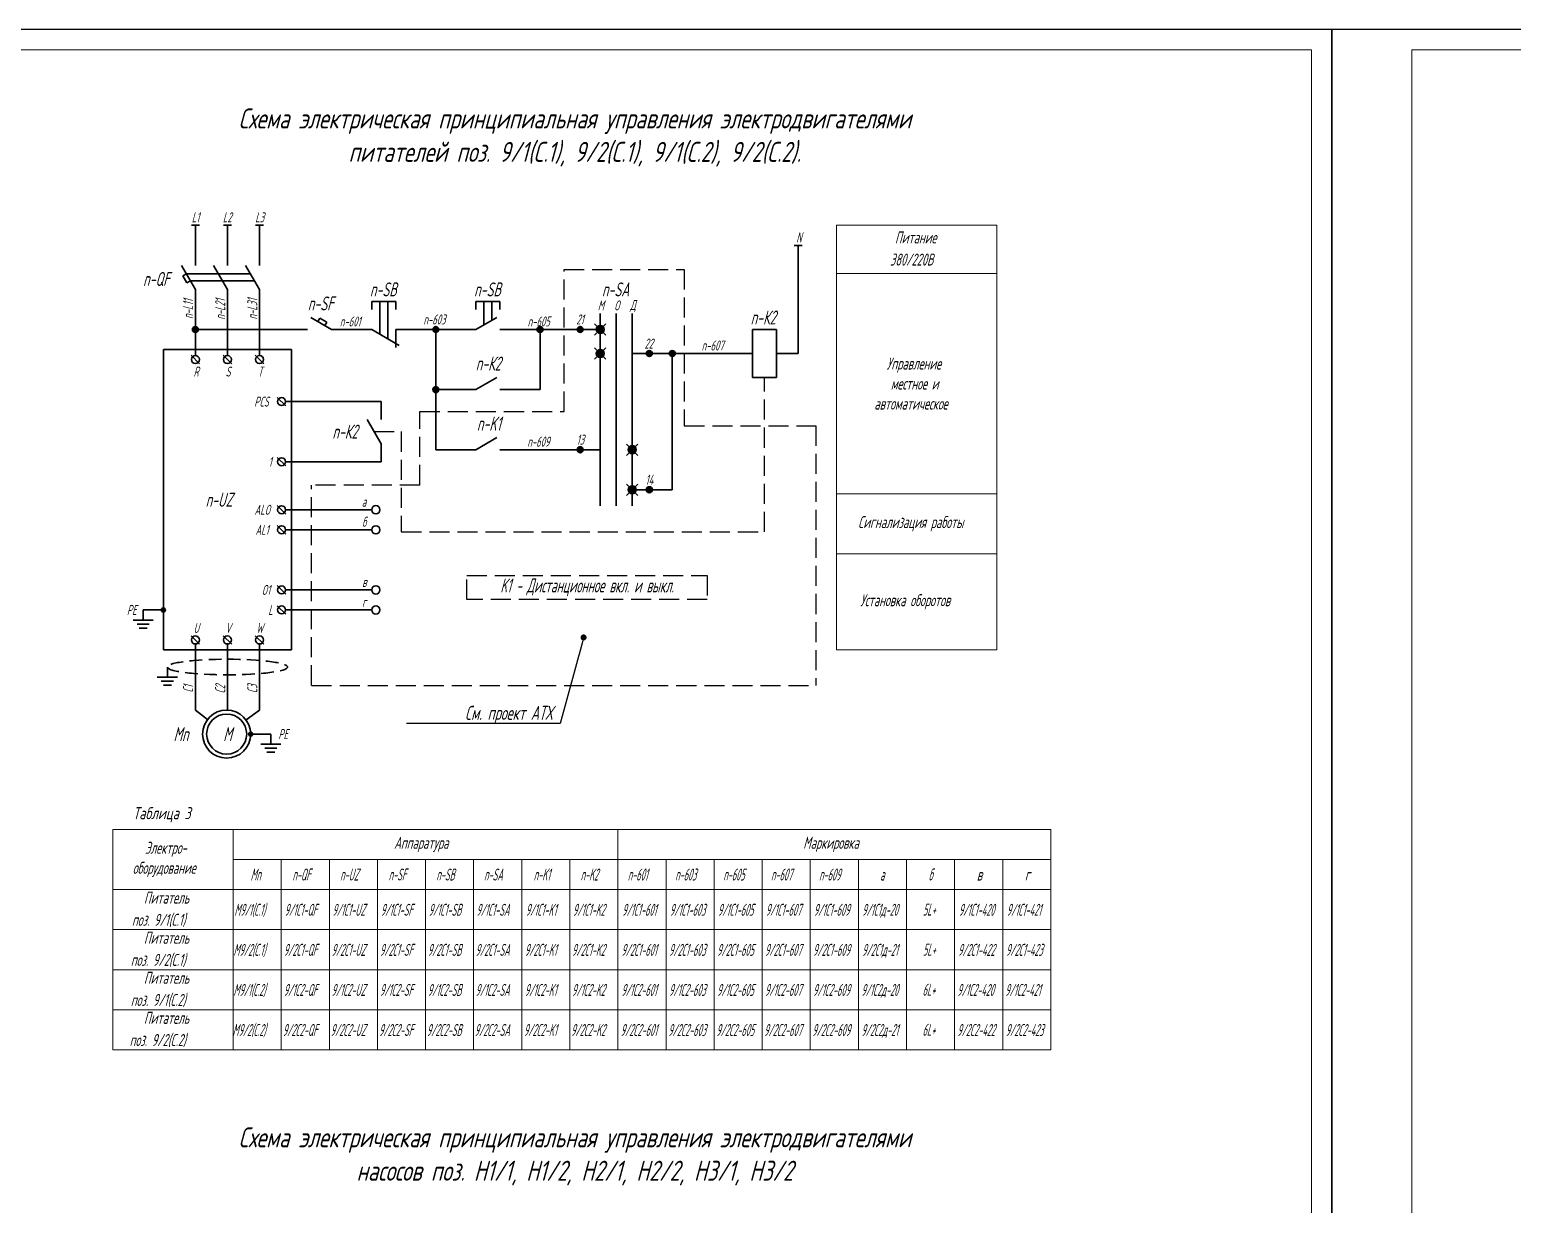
# Model space of a CAD drawing. Header units: millimetres. Extents: x -14296 to 10264, y -13087 to -5602.
# Drawn here: x -4728.6 to -4358.6, y -12786 to -12492.7 of the extents above; entities that cross this region are included whole.
import ezdxf
from ezdxf import colors
from ezdxf.entities.mleader import LeaderData, LeaderLine
from ezdxf.math import Vec2, Vec3

# ---------------------------------------------------------------- set-up
doc = ezdxf.new("R2010")
doc.units = ezdxf.units.MM
doc.linetypes.add('gost5', pattern=[7, 5, -2, 0])
doc.linetypes.add('HIDDEN2', pattern=[4.7625, 3.175, -1.5875])
for name, color, linetype, lineweight in [('Линия выноска', 137, 'Continuous', 25), ('Рамка толстая', 7, 'Continuous', 15), ('Рамка тонкая', 5, 'Continuous', 25), ('ТаБлица', 253, 'Continuous', 15), ('Текст', 7, 'Continuous', 20), ('Текст_КИП', 7, 'Continuous', 25), ('Элемент эл. схем', 7, 'Continuous', 35)]:
    doc.layers.add(name, color=color, linetype=linetype, lineweight=lineweight)
doc.styles.add('eskd.shx', font='eskd.shx', dxfattribs={"width": 0.8})
doc.styles.add('gost shx', font='gost.shx', dxfattribs={"oblique": 15})
doc.styles.add('Simplex', font='simplex.shx', dxfattribs={"width": 0.7, "oblique": 15})

# ---------------------------------------------------------------- blocks, each defined once
blk = doc.blocks.new('A$C551E481E')
at = {"layer": 'Рамка толстая'}
for p, q in [((836, 589), (20, 589)), ((836, 5), (836, 589))]:
    blk.add_line(p, q, dxfattribs=at)
at = {"layer": 'Рамка тонкая'}
for p, q in [((841, 594), (0, 594)), ((841, 0), (841, 594))]:
    blk.add_line(p, q, dxfattribs=at)
blk = doc.blocks.new('_Dot')
at = {"color": 0, "linetype": 'ByBlock', "lineweight": -2}
blk.add_line((-0.5, 0), (-1, 0), dxfattribs=at)
at = {"color": 0, "linetype": 'ByBlock', "const_width": 0.5}
blk.add_lwpolyline([(-0.25, 0, 1), (0.25, 0, 1)], format="xyb", close=True, dxfattribs=at)
blk = doc.blocks.new('A$C54FF5821')
at = {"layer": 'Рамка толстая'}
for p, q in [((20, 589), (20, 5)), ((415, 589), (20, 589))]:
    blk.add_line(p, q, dxfattribs=at)
at = {"layer": 'Рамка тонкая'}
for p, q in [((420, 594), (0, 594)), ((0, 594), (0, 0))]:
    blk.add_line(p, q, dxfattribs=at)

msp = doc.modelspace()

# ---------------------------------------------------------------- hatches: boundary and pattern name
at = {"layer": 'Элемент эл. схем'}
for points in [[(-4686.49917, -12567.5839, 1), (-4687.99917, -12567.5839, 1)], [(-4626.49917, -12567.5839, 1), (-4627.99917, -12567.5839, 1)], [(-4600.49917, -12567.5839, 1), (-4601.99917, -12567.5839, 1)], [(-4590.49917, -12567.5839, 1), (-4591.99917, -12567.5839, 1)], [(-4585.24917, -12567.5839, 1), (-4587.24917, -12567.5839, 1)], [(-4585.24917, -12573.5839, 1), (-4587.24917, -12573.5839, 1)], [(-4573.24917, -12573.5839, 1), (-4574.74917, -12573.5839, 1)], [(-4567.49917, -12573.5839, 1), (-4568.99917, -12573.5839, 1)], [(-4626.49917, -12582.5839, 1), (-4627.99917, -12582.5839, 1)], [(-4590.49917, -12597.5839, 1), (-4591.99917, -12597.5839, 1)], [(-4577.24917, -12597.5839, 1), (-4579.24917, -12597.5839, 1)], [(-4577.24917, -12607.5839, 1), (-4579.24917, -12607.5839, 1)], [(-4573.24917, -12607.5839, 1), (-4574.74917, -12607.5839, 1)], [(-4694.74917, -12637.5839, 1), (-4695.74917, -12637.5839, 1)], [(-4672.95541, -12668.58035, 1), (-4673.95541, -12668.58035, 1)]]:
    msp.add_hatch(color=256, dxfattribs=at).paths.add_polyline_path(points)

# ---------------------------------------------------------------- linework, layer by layer
at = {"layer": 'Рамка тонкая', "linetype": 'gost5'}
for p, q in [((-4595.24917, -12588.0839), (-4595.24917, -12552.5839)), ((-4595.24917, -12552.5839), (-4565.24917, -12552.5839)), ((-4565.24917, -12552.5839), (-4565.24917, -12591.60089)), ((-4631.24917, -12588.0839), (-4595.24917, -12588.0839)), ((-4631.24917, -12606.40746), (-4631.24917, -12588.0839)), ((-4565.24917, -12591.60089), (-4532.46395, -12591.60089)), ((-4532.46395, -12591.60089), (-4532.46395, -12656.40746)), ((-4631.24917, -12606.40746), (-4658.24917, -12606.40746)), ((-4658.24917, -12656.40746), (-4658.24917, -12606.40746)), ((-4658.24917, -12656.40746), (-4532.46395, -12656.40746))]:
    msp.add_line(p, q, dxfattribs=at)
at = {"layer": 'Рамка тонкая', "color": 4, "linetype": 'gost5'}
for p, q in [((-4545.24917, -12618.0839), (-4545.24917, -12579.5839)), ((-4642.61351, -12593.0839), (-4635.86351, -12593.0839)), ((-4635.86351, -12593.0839), (-4635.86351, -12618.0839)), ((-4635.86351, -12618.0839), (-4545.24917, -12618.0839))]:
    msp.add_line(p, q, dxfattribs=at)
at = {"layer": 'Рамка тонкая', "linetype": 'gost5'}
msp.add_lwpolyline([(-4619.52861, -12628.95069), (-4559.52861, -12628.95069), (-4559.52861, -12634.95069), (-4619.52861, -12634.95069)], close=True, dxfattribs=at)
at = {"layer": 'ТаБлица'}
for p, q in [((-4527.24917, -12541.5839), (-4527.24917, -12647.5839)), ((-4487.24917, -12541.5839), (-4527.24917, -12541.5839)), ((-4487.24917, -12541.5839), (-4487.24917, -12647.5839)), ((-4487.24917, -12553.5839), (-4527.24917, -12553.5839)), ((-4487.24917, -12608.5839), (-4527.24917, -12608.5839)), ((-4487.24917, -12623.5839), (-4527.24917, -12623.5839)), ((-4487.24917, -12647.5839), (-4527.24917, -12647.5839)), ((-4707.8159, -12692.38003), (-4473.8159, -12692.38003)), ((-4707.8159, -12692.38003), (-4707.8159, -12747.38003)), ((-4677.8159, -12692.38003), (-4677.8159, -12747.38003)), ((-4581.8159, -12692.38003), (-4581.8159, -12747.38003)), ((-4473.8159, -12692.38003), (-4473.8159, -12747.38003)), ((-4677.8159, -12699.88003), (-4473.8159, -12699.88003)), ((-4665.8159, -12699.88003), (-4665.8159, -12747.38003)), ((-4653.8159, -12699.88003), (-4653.8159, -12747.38003)), ((-4641.8159, -12699.88003), (-4641.8159, -12747.38003)), ((-4629.8159, -12699.88003), (-4629.8159, -12747.38003)), ((-4617.8159, -12699.88003), (-4617.8159, -12747.38003)), ((-4605.8159, -12699.88003), (-4605.8159, -12747.38003)), ((-4593.8159, -12699.88003), (-4593.8159, -12747.38003)), ((-4569.8159, -12699.88003), (-4569.8159, -12747.38003)), ((-4557.8159, -12699.88003), (-4557.8159, -12747.38003)), ((-4545.8159, -12699.88003), (-4545.8159, -12747.38003)), ((-4533.8159, -12699.88003), (-4533.8159, -12747.38003)), ((-4521.8159, -12699.88003), (-4521.8159, -12747.38003)), ((-4509.8159, -12699.88003), (-4509.8159, -12747.38003)), ((-4497.8159, -12699.88003), (-4497.8159, -12747.38003)), ((-4485.8159, -12699.88003), (-4485.8159, -12747.38003)), ((-4707.8159, -12707.38003), (-4473.8159, -12707.38003)), ((-4707.8159, -12717.38003), (-4473.8159, -12717.38003)), ((-4707.8159, -12727.38003), (-4473.8159, -12727.38003)), ((-4707.8159, -12737.38003), (-4473.8159, -12737.38003)), ((-4707.8159, -12747.38003), (-4473.8159, -12747.38003))]:
    msp.add_line(p, q, dxfattribs=at)
at = {"layer": 'Элемент эл. схем'}
for p, q in [((-4688.24917, -12541.5839), (-4686.24917, -12541.5839)), ((-4687.24917, -12551.5839), (-4687.24917, -12541.5839)), ((-4680.24917, -12541.5839), (-4678.24917, -12541.5839)), ((-4679.24917, -12551.5839), (-4679.24917, -12541.5839)), ((-4672.24917, -12541.5839), (-4670.24917, -12541.5839)), ((-4671.24917, -12551.5839), (-4671.24917, -12541.5839)), ((-4537.86144, -12546.5839), (-4535.86144, -12546.5839)), ((-4536.86144, -12573.5839), (-4536.86144, -12546.5839)), ((-4687.24917, -12557.5839), (-4690.71327, -12551.5839)), ((-4679.24917, -12557.5839), (-4682.71327, -12551.5839)), ((-4671.24917, -12557.5839), (-4674.71327, -12551.5839)), ((-4690.34725, -12554.21787), (-4689.48122, -12553.71787)), ((-4689.34725, -12555.94992), (-4690.34725, -12554.21787)), ((-4689.48122, -12553.71787), (-4673.48122, -12553.71787)), ((-4688.48122, -12555.44992), (-4689.34725, -12555.94992)), ((-4688.48122, -12555.44992), (-4672.48122, -12555.44992)), ((-4687.24917, -12557.5839), (-4687.24917, -12574.0839)), ((-4679.24917, -12557.5839), (-4679.24917, -12574.0839)), ((-4671.24917, -12557.5839), (-4671.24917, -12574.0839)), ((-4643.24917, -12562.5839), (-4643.24917, -12560.5839)), ((-4643.24917, -12560.5839), (-4637.24917, -12560.5839)), ((-4641.24917, -12568.7386), (-4641.24917, -12560.5839)), ((-4639.24917, -12569.8933), (-4639.24917, -12560.5839)), ((-4637.24917, -12560.5839), (-4637.24917, -12562.5839)), ((-4617.24917, -12562.5839), (-4617.24917, -12560.5839)), ((-4617.24917, -12560.5839), (-4611.24917, -12560.5839)), ((-4615.24917, -12566.4292), (-4615.24917, -12560.5839)), ((-4613.24917, -12565.2745), (-4613.24917, -12560.5839)), ((-4611.24917, -12560.5839), (-4611.24917, -12562.5839)), ((-4586.24917, -12563.5839), (-4586.24917, -12611.5839)), ((-4582.24917, -12563.5839), (-4582.24917, -12611.5839)), ((-4578.24917, -12563.5839), (-4578.24917, -12611.5839)), ((-4687.24917, -12567.5839), (-4659.24917, -12567.5839)), ((-4658.44532, -12564.5839), (-4653.24917, -12567.5839)), ((-4656.21327, -12564.71787), (-4656.71327, -12565.5839)), ((-4654.48122, -12565.71787), (-4656.21327, -12564.71787)), ((-4654.48122, -12565.71787), (-4654.98122, -12566.5839)), ((-4653.24917, -12567.5839), (-4643.24917, -12567.5839)), ((-4643.24917, -12567.5839), (-4636.38315, -12571.548)), ((-4637.24917, -12567.5839), (-4617.24917, -12567.5839)), ((-4637.24917, -12567.5839), (-4637.24917, -12572.048)), ((-4627.24917, -12567.5839), (-4627.24917, -12597.5839)), ((-4617.24917, -12567.5839), (-4612.05302, -12564.5839)), ((-4611.24917, -12567.5839), (-4586.24917, -12567.5839)), ((-4601.24917, -12582.5839), (-4601.24917, -12567.5839)), ((-4584.83496, -12566.16968), (-4587.66338, -12568.99811)), ((-4587.66338, -12566.16968), (-4584.83496, -12568.99811)), ((-4548.24917, -12579.5839), (-4548.24917, -12567.5839)), ((-4548.24917, -12567.5839), (-4542.24917, -12567.5839)), ((-4542.24917, -12567.5839), (-4542.24917, -12579.5839)), ((-4695.24917, -12572.5839), (-4663.24917, -12572.5839)), ((-4695.24917, -12647.5839), (-4695.24917, -12572.5839)), ((-4688.30983, -12574.02324), (-4686.18851, -12576.14456)), ((-4680.30983, -12574.02324), (-4678.18851, -12576.14456)), ((-4672.30983, -12574.02324), (-4670.18851, -12576.14456)), ((-4663.24917, -12572.5839), (-4663.24917, -12647.5839)), ((-4584.83496, -12572.16968), (-4587.66338, -12574.99811)), ((-4587.66338, -12572.16968), (-4584.83496, -12574.99811)), ((-4578.24917, -12573.5839), (-4558.24917, -12573.5839)), ((-4568.24917, -12573.5839), (-4568.24917, -12607.5839)), ((-4558.24917, -12573.5839), (-4548.24917, -12573.5839)), ((-4542.24917, -12573.5839), (-4536.86144, -12573.5839)), ((-4617.24917, -12582.5839), (-4612.05302, -12579.5839)), ((-4542.24917, -12579.5839), (-4548.24917, -12579.5839)), ((-4666.80983, -12584.52324), (-4664.68851, -12586.64456)), ((-4664.74917, -12585.5839), (-4640.86351, -12585.5839)), ((-4640.86351, -12590.0839), (-4640.86351, -12585.5839)), ((-4627.24917, -12582.5839), (-4617.24917, -12582.5839)), ((-4611.24917, -12582.5839), (-4601.24917, -12582.5839)), ((-4640.86351, -12596.0839), (-4644.36351, -12590.0839)), ((-4640.86351, -12600.5839), (-4640.86351, -12596.0839)), ((-4617.24917, -12597.5839), (-4612.05302, -12594.5839)), ((-4576.83496, -12596.16968), (-4579.66338, -12598.99811)), ((-4579.66338, -12596.16968), (-4576.83496, -12598.99811)), ((-4666.80983, -12599.52324), (-4664.68851, -12601.64456)), ((-4664.74917, -12600.5839), (-4640.86351, -12600.5839)), ((-4627.24917, -12597.5839), (-4617.24917, -12597.5839)), ((-4611.24917, -12597.5839), (-4586.24917, -12597.5839)), ((-4576.83496, -12606.16968), (-4579.66338, -12608.99811)), ((-4579.66338, -12606.16968), (-4576.83496, -12608.99811)), ((-4578.24917, -12607.5839), (-4568.24917, -12607.5839)), ((-4666.80983, -12611.52324), (-4664.68851, -12613.64456)), ((-4664.74917, -12612.5839), (-4643.24917, -12612.5839)), ((-4666.80983, -12616.52324), (-4664.68851, -12618.64456)), ((-4664.74917, -12617.5839), (-4643.24917, -12617.5839)), ((-4666.80983, -12631.52324), (-4664.68851, -12633.64456)), ((-4664.74917, -12632.5839), (-4643.24917, -12632.5839)), ((-4700.24917, -12637.5839), (-4700.24917, -12640.12195)), ((-4695.24917, -12637.5839), (-4700.24917, -12637.5839)), ((-4666.80983, -12636.52324), (-4664.68851, -12638.64456)), ((-4664.74917, -12637.5839), (-4643.24917, -12637.5839)), ((-4702.74917, -12640.12195), (-4697.74917, -12640.12195)), ((-4701.74917, -12641.12195), (-4698.74917, -12641.12195)), ((-4701.24917, -12642.12195), (-4699.24917, -12642.12195)), ((-4688.30983, -12644.02324), (-4686.18851, -12646.14456)), ((-4680.30983, -12644.02324), (-4678.18851, -12646.14456)), ((-4672.30983, -12644.02324), (-4670.18851, -12646.14456)), ((-4663.24917, -12647.5839), (-4695.24917, -12647.5839)), ((-4687.24917, -12646.0839), (-4687.24917, -12662.5839)), ((-4679.24917, -12646.0839), (-4679.24917, -12662.5839)), ((-4671.24917, -12646.0839), (-4671.24917, -12662.5839)), ((-4694.24917, -12651.8339), (-4694.24917, -12654.37195)), ((-4696.74917, -12654.37195), (-4691.74917, -12654.37195)), ((-4695.74917, -12655.37195), (-4692.74917, -12655.37195)), ((-4695.24917, -12656.37195), (-4693.24917, -12656.37195)), ((-4687.24917, -12662.5839), (-4684.21079, -12664.9216)), ((-4674.61095, -12665.04041), (-4671.24917, -12662.5839)), ((-4673.45541, -12668.58035), (-4668.45541, -12668.58035)), ((-4670.95541, -12671.11841), (-4665.95541, -12671.11841)), ((-4668.45541, -12668.58035), (-4668.45541, -12671.11841)), ((-4669.95541, -12672.11841), (-4666.95541, -12672.11841)), ((-4669.45541, -12673.11841), (-4667.45541, -12673.11841))]:
    msp.add_line(p, q, dxfattribs=at)
for centre, radius in [((-4687.24917, -12567.5839), 0.75), ((-4627.24917, -12567.5839), 0.75), ((-4601.24917, -12567.5839), 0.75), ((-4591.24917, -12567.5839), 0.75), ((-4586.24917, -12567.5839), 1), ((-4687.24917, -12575.0839), 1), ((-4679.24917, -12575.0839), 1), ((-4671.24917, -12575.0839), 1), ((-4586.24917, -12573.5839), 1), ((-4573.99917, -12573.5839), 0.75), ((-4568.24917, -12573.5839), 0.75), ((-4627.24917, -12582.5839), 0.75), ((-4665.74917, -12585.5839), 1), ((-4591.24917, -12597.5839), 0.75), ((-4578.24917, -12597.5839), 1), ((-4665.74917, -12600.5839), 1), ((-4578.24917, -12607.5839), 1), ((-4573.99917, -12607.5839), 0.75), ((-4665.74917, -12612.5839), 1), ((-4642.22304, -12612.5839), 1.02613), ((-4665.74917, -12617.5839), 1), ((-4642.22304, -12617.5839), 1.02613), ((-4665.74917, -12632.5839), 1), ((-4642.22304, -12632.5839), 1.02613), ((-4695.24917, -12637.5839), 0.5), ((-4665.74917, -12637.5839), 1), ((-4642.22304, -12637.5839), 1.02613), ((-4687.24917, -12645.0839), 1), ((-4679.24917, -12645.0839), 1), ((-4671.24917, -12645.0839), 1), ((-4679.45541, -12668.58035), 6), ((-4679.45541, -12668.58035), 5), ((-4673.45541, -12668.58035), 0.5)]:
    msp.add_circle(centre, radius, dxfattribs=at)
at = {"layer": 'Элемент эл. схем', "linetype": 'HIDDEN2', "extrusion": (0, 0, -1)}
msp.add_ellipse((-4679.24917, -12651.8339), major_axis=(-15, 0), ratio=0.129707924, dxfattribs=at)

# ---------------------------------------------------------------- block references
for name, p in [('A$C551E481E', (-5244.71622, -13086.74065)), ('A$C54FF5821', (-4403.71622, -13086.74065))]:
    msp.add_blockref(name, p)

# ---------------------------------------------------------------- texts
at = {"layer": 'Текст', "color": 3, "insert": (-4589.52861, -12631.95069), "char_height": 3.5, "attachment_point": 5, "style": 'Simplex'}
msp.add_mtext_dynamic_manual_height_columns('{\\W0.55;K1 - Дистанционное вкл. и выкл.  }', width=60.1018504, gutter_width=12.5, heights=[0], dxfattribs=at)
at = {"layer": 'Текст_КИП', "color": 3, "oblique": 15}
for s, height, style, width, p in [('L1', 2.5, 'Simplex', 0.6, (-4688.17328, -12540.8339)), ('L2', 2.5, 'Simplex', 0.6, (-4680.41435, -12540.8339)), ('L3', 2.5, 'Simplex', 0.6, (-4672.33399, -12540.8339)), ('N', 2.5, 'Simplex', 0.6, (-4537.32573, -12545.8339)), ('Питание', 3, 'Simplex', 0.6, (-4512.69203, -12546.10175)), ('380/220В', 3, 'Simplex', 0.6, (-4513.93488, -12551.63747)), ('n-QF', 3.5, 'Simplex', 0.6, (-4700.29837, -12556.73148)), ('n-SB', 3.5, 'Simplex', 0.6, (-4643.69917, -12559.3339)), ('n-SB', 3.5, 'Simplex', 0.6, (-4617.69917, -12559.3339)), ('n-SA', 3.5, 'Simplex', 0.6, (-4585.79917, -12559.3339)), ('n-SF', 3.5, 'Simplex', 0.6, (-4659.19725, -12562.8339)), ('М', 2.5, 'Simplex', 0.6, (-4586.85631, -12562.8339)), ('О', 2.5, 'Simplex', 0.6, (-4582.71346, -12562.8339)), ('Д', 2.5, 'Simplex', 0.6, (-4578.78488, -12562.69997)), ('n-603', 2.5, 'Simplex', 0.6, (-4630.35631, -12566.3339)), ('21', 2.5, 'Simplex', 0.6, (-4592.21346, -12566.3339)), ('n-К2', 3.5, 'Simplex', 0.6, (-4548.69917, -12566.3339)), ('n-601', 2.5, 'Simplex', 0.6, (-4651.21346, -12566.8339)), ('n-605', 2.5, 'Simplex', 0.6, (-4604.35631, -12566.8339)), ('22', 2.5, 'Simplex', 0.6, (-4575.17774, -12572.3339)), ('n-607', 2.5, 'Simplex', 0.6, (-4560.93412, -12572.8339)), ('n-К2', 3.5, 'Simplex', 0.6, (-4617.29725, -12577.8339)), ('Управление', 3, 'Simplex', 0.6, (-4514.74917, -12577.5839)), ('R', 2.5, 'Simplex', 0.6, (-4687.71346, -12579.3339)), ('S', 2.5, 'Simplex', 0.6, (-4679.71346, -12579.3339)), ('T', 2.5, 'Simplex', 0.6, (-4671.71346, -12579.3339)), (' местное и', 3, 'Simplex', 0.6, (-4514.9206, -12582.5839)), ('PCS', 2.5, 'Simplex', 0.6, (-4672.5706, -12586.8339)), (' автоматическое', 3, 'Simplex', 0.6, (-4519.03488, -12587.5839)), ('n-K1', 3.5, 'Simplex', 0.6, (-4616.99725, -12592.8339)), ('n-К2', 3.5, 'Simplex', 0.6, (-4653.06351, -12594.8339)), ('n-609', 2.5, 'Simplex', 0.6, (-4604.42774, -12596.8339)), ('13', 2.5, 'Simplex', 0.6, (-4592.14203, -12596.3339)), ('1', 2.5, 'Simplex', 0.6, (-4668.99917, -12601.8339)), ('14', 2.5, 'Simplex', 0.6, (-4574.96346, -12606.3339)), ('n-UZ', 3.5, 'Simplex', 0.6, (-4684.69917, -12611.8339)), ('ALO', 2.5, 'Simplex', 0.6, (-4672.49917, -12613.8339)), ('а', 2.5, 'Simplex', 0.6, (-4645.73131, -12611.8339)), ('б', 2.5, 'Simplex', 0.6, (-4645.64203, -12616.8339)), ('Сигнализация работы', 3, 'Simplex', 0.6, (-4521.86346, -12617.15533)), ('AL1', 2.5, 'Simplex', 0.6, (-4672.28488, -12618.8339)), ('в', 2.5, 'Simplex', 0.6, (-4645.64203, -12631.8339)), ('O1', 2.5, 'Simplex', 0.6, (-4670.71346, -12633.8339)), ('Установка оборотов', 3, 'Simplex', 0.6, (-4521.34917, -12636.65533)), ('РЕ', 2.5, 'Simplex', 0.6, (-4704.35631, -12638.8339)), ('L', 2.5, 'Simplex', 0.6, (-4669.0706, -12638.8339)), ('г', 2.5, 'Simplex', 0.6, (-4645.64203, -12636.8339)), ('U', 2.5, 'Simplex', 0.6, (-4687.71346, -12643.3339)), ('V', 2.5, 'Simplex', 0.6, (-4679.78488, -12643.3339)), ('W', 2.5, 'Simplex', 0.6, (-4672.0706, -12643.3339)), ('Mn', 3.5, 'Simplex', 0.6, (-4692.70541, -12670.33035)), ('M', 3.5, 'Simplex', 0.6, (-4680.30541, -12670.33035)), ('РЕ', 2.5, 'Simplex', 0.6, (-4666.56256, -12669.83035)), ('Таблица 3', 3, 'Simplex', 0.7, (-4702.8159, -12689.81753)), ('Электро-', 3, 'Simplex', 0.6, (-4699.80697, -12698.45146)), ('Аппаратура', 3, 'Simplex', 0.6, (-4637.68019, -12697.20146)), ('Маркировка', 3, 'Simplex', 0.6, (-4535.59447, -12697.20146)), ('оборудование', 3, 'Simplex', 0.6, (-4702.89269, -12703.45146)), ('Мn', 3, 'Simplex', 0.4, (-4673.5034, -12705.13003)), ('n-QF', 3, 'Simplex', 0.4, (-4663.04626, -12705.13003)), ('n-UZ', 3, 'Simplex', 0.4, (-4651.14269, -12705.13003)), ('n-SF', 3, 'Simplex', 0.4, (-4639.04626, -12705.13003)), ('n-SB', 3, 'Simplex', 0.4, (-4627.14269, -12705.13003)), ('n-SA', 3, 'Simplex', 0.4, (-4615.23912, -12705.13003)), ('n-K1', 3, 'Simplex', 0.4, (-4602.8534, -12705.13003)), ('n-K2', 3, 'Simplex', 0.4, (-4591.14269, -12705.13003)), ('n-601', 3, 'Simplex', 0.4, (-4579.37304, -12705.13003)), ('n-603', 3, 'Simplex', 0.4, (-4567.54447, -12705.13003)), ('n-605', 3, 'Simplex', 0.4, (-4555.54447, -12705.13003)), ('n-607', 3, 'Simplex', 0.4, (-4543.63019, -12705.13003)), ('n-609', 3, 'Simplex', 0.4, (-4531.63019, -12705.13003)), ('а', 3, 'Simplex', 0.4, (-4516.39447, -12705.13003)), ('б', 3, 'Simplex', 0.4, (-4504.28733, -12705.13003)), ('в', 3, 'eskd.shx', 0.8, (-4492.28733, -12705.13003)), ('г', 3, 'eskd.shx', 0.8, (-4480.28733, -12705.13003)), ('Питатель', 3, 'Simplex', 0.6, (-4700.09626, -12710.89789)), ('М9/1(С.1)', 3, 'Simplex', 0.4, (-4677.5534, -12713.9336)), ('9/1С1-QF', 3, 'Simplex', 0.4, (-4665.0284, -12713.9336)), ('9/1С1-UZ', 3, 'Simplex', 0.4, (-4653.1034, -12713.9336)), ('9/1С1-SF', 3, 'Simplex', 0.4, (-4641.0284, -12713.9336)), ('9/1С1-SB', 3, 'Simplex', 0.4, (-4629.1034, -12713.9336)), ('9/1С1-SA', 3, 'Simplex', 0.4, (-4617.1784, -12713.9336)), ('9/1С1-K1', 3, 'Simplex', 0.4, (-4604.8784, -12713.9336)), ('9/1С1-K2', 3, 'Simplex', 0.4, (-4593.1034, -12713.9336)), ('9/1С1-601', 3, 'Simplex', 0.4, (-4580.79804, -12713.9336)), ('9/1С1-603', 3, 'Simplex', 0.4, (-4568.92662, -12713.9336)), ('9/1С1-605', 3, 'Simplex', 0.4, (-4556.92662, -12713.9336)), ('9/1С1-607', 3, 'Simplex', 0.4, (-4544.9909, -12713.9336)), ('9/1С1-609', 3, 'Simplex', 0.4, (-4532.9909, -12713.9336)), ('поз. 9/1(С.1)', 3, 'Simplex', 0.6, (-4703.08554, -12716.4336)), ('Питатель', 3, 'Simplex', 0.6, (-4700.09626, -12720.89789)), ('поз. 9/2(С.1)', 3, 'Simplex', 0.6, (-4703.37483, -12726.4336)), ('М9/2(С.1)', 3, 'Simplex', 0.4, (-4677.7784, -12723.9336)), ('9/2С1-QF', 3, 'Simplex', 0.4, (-4665.2534, -12723.9336)), ('9/2С1-UZ', 3, 'Simplex', 0.4, (-4653.3284, -12723.9336)), ('9/2С1-SF', 3, 'Simplex', 0.4, (-4641.2534, -12723.9336)), ('9/2С1-SB', 3, 'Simplex', 0.4, (-4629.3284, -12723.9336)), ('9/2С1-SA', 3, 'Simplex', 0.4, (-4617.4034, -12723.9336)), ('9/2С1-K1', 3, 'Simplex', 0.4, (-4605.1034, -12723.9336)), ('9/2С1-K2', 3, 'Simplex', 0.4, (-4593.3284, -12723.9336)), ('9/2С1-601', 3, 'Simplex', 0.4, (-4580.9909, -12723.9336)), ('9/2С1-603', 3, 'Simplex', 0.4, (-4569.11947, -12723.9336)), ('9/2С1-605', 3, 'Simplex', 0.4, (-4557.11947, -12723.9336)), ('9/2С1-607', 3, 'Simplex', 0.4, (-4545.18376, -12723.9336)), ('9/2С1-609', 3, 'Simplex', 0.4, (-4533.18376, -12723.9336)), ('Питатель', 3, 'Simplex', 0.6, (-4700.09626, -12730.89789)), ('поз. 9/1(С.2)', 3, 'Simplex', 0.6, (-4703.37483, -12736.4336)), ('М9/1(С.2)', 3, 'Simplex', 0.4, (-4677.7784, -12733.9336)), ('9/1С2-QF', 3, 'Simplex', 0.4, (-4665.2534, -12733.9336)), ('9/1С2-UZ', 3, 'Simplex', 0.4, (-4653.3284, -12733.9336)), ('9/1С2-SF', 3, 'Simplex', 0.4, (-4641.2534, -12733.9336)), ('9/1С2-SB', 3, 'Simplex', 0.4, (-4629.3284, -12733.9336)), ('9/1С2-SA', 3, 'Simplex', 0.4, (-4617.4034, -12733.9336)), ('9/1С2-K1', 3, 'Simplex', 0.4, (-4605.1034, -12733.9336)), ('9/1С2-K2', 3, 'Simplex', 0.4, (-4593.3284, -12733.9336)), ('9/1С2-601', 3, 'Simplex', 0.4, (-4580.9909, -12733.9336)), ('9/1С2-603', 3, 'Simplex', 0.4, (-4569.11947, -12733.9336)), ('9/1С2-605', 3, 'Simplex', 0.4, (-4557.11947, -12733.9336)), ('9/1С2-607', 3, 'Simplex', 0.4, (-4545.18376, -12733.9336)), ('9/1С2-609', 3, 'Simplex', 0.4, (-4533.18376, -12733.9336)), ('Питатель', 3, 'Simplex', 0.6, (-4700.09626, -12740.89789)), ('М9/2(С.2)', 3, 'Simplex', 0.4, (-4678.0034, -12743.9336)), ('9/2С2-QF', 3, 'Simplex', 0.4, (-4665.4784, -12743.9336)), ('9/2С2-UZ', 3, 'Simplex', 0.4, (-4653.5534, -12743.9336)), ('9/2С2-SF', 3, 'Simplex', 0.4, (-4641.4784, -12743.9336)), ('9/2С2-SB', 3, 'Simplex', 0.4, (-4629.5534, -12743.9336)), ('9/2С2-SA', 3, 'Simplex', 0.4, (-4617.6284, -12743.9336)), ('9/2С2-K1', 3, 'Simplex', 0.4, (-4605.3284, -12743.9336)), ('9/2С2-K2', 3, 'Simplex', 0.4, (-4593.5534, -12743.9336)), ('9/2С2-601', 3, 'Simplex', 0.4, (-4581.18376, -12743.9336)), ('9/2С2-603', 3, 'Simplex', 0.4, (-4569.31233, -12743.9336)), ('9/2С2-605', 3, 'Simplex', 0.4, (-4557.31233, -12743.9336)), ('9/2С2-607', 3, 'Simplex', 0.4, (-4545.37662, -12743.9336)), ('9/2С2-609', 3, 'Simplex', 0.4, (-4533.37662, -12743.9336)), ('поз. 9/2(С.2)', 3, 'Simplex', 0.6, (-4703.66412, -12746.4336))]:
    msp.add_text(s, height=height, dxfattribs=dict(at, style=style, width=width)).set_placement(p)
at = {"layer": 'Текст_КИП', "color": 3, "style": 'Simplex', "oblique": 15, "width": 0.6}
for s, p in [('n-L11', (-4687.81363, -12564.94104)), ('n-L21', (-4679.81363, -12565.15533)), ('n-L31', (-4671.81363, -12565.0839)), ('С1', (-4687.81363, -12658.17842)), ('С2', (-4679.81363, -12658.3927)), ('С3', (-4671.81363, -12658.32127))]:
    msp.add_text(s, height=2.5, rotation=90, dxfattribs=at).set_placement(p)
at = {"layer": 'Текст_КИП', "color": 4, "style": 'Simplex', "oblique": 15, "width": 0.4}
for s, p in [('9/1С1д-20', (-4520.92662, -12713.9336)), ('5L+', (-4505.74447, -12713.88003)), ('9/1С1-420', (-4496.79804, -12713.9336)), ('9/1С1-421', (-4484.85162, -12713.9336)), ('9/2С1д-21', (-4520.92662, -12723.9336)), ('5L+', (-4505.74447, -12723.88003)), ('9/2С1-422', (-4496.9909, -12723.9336)), ('9/2С1-423', (-4485.04447, -12723.9336)), ('9/1С2д-20', (-4521.11947, -12733.9336)), ('6L+', (-4505.83019, -12733.88003)), ('9/1С2-420', (-4497.18376, -12733.9336)), ('9/1С2-421', (-4485.23733, -12733.9336)), ('9/2С2д-21', (-4521.11947, -12743.9336)), ('6L+', (-4505.83019, -12743.88003)), ('9/2С2-422', (-4497.18376, -12743.9336)), ('9/2С2-423', (-4485.11947, -12743.9336))]:
    msp.add_text(s, height=3, dxfattribs=at).set_placement(p)
at = {"layer": 'Текст_КИП', "color": 3, "char_height": 5, "width": 210.6879898, "attachment_point": 5, "style": 'Simplex'}
for s, insert in [('Схема электрическая принципиальная управления электродвигателями\\Pпитателей поз. 9/1(С.1), 9/2(С.1), 9/1(С.2), 9/2(С.2).', (-4592.59317, -12519.66227)), ('Схема электрическая принципиальная управления электродвигателями\\Pнасосов поз. Н1/1, Н1/2, Н2/1, Н2/2, Н3/1, Н3/2', (-4592.59317, -12773.97469))]:
    msp.add_mtext(s, dxfattribs=dict(at, insert=insert))

# ---------------------------------------------------------------- leaders
at = {"layer": 'Линия выноска'}
ml = msp.add_multileader_mtext('Standard', dxfattribs=at)
ml.set_content('\\pxsm0.75;{\\W0.8;\\C3;См. проект АТХ }', color=2, style='gost shx')
ml.set_leader_properties()
ml.set_arrow_properties(name='DOT')
ml.build(insert=Vec2(0, 0))
ml.multileader.update_dxf_attribs({"text_left_attachment_type": 6, "text_right_attachment_type": 6, "dogleg_length": 0, "arrow_head_size": 1.5})
ctx = ml.context
ctx.base_point, ctx.char_height, ctx.arrow_head_size, ctx.plane_origin = Vec3(-4634.77112, -12665.90403), 3.5, 1.5, Vec3(-4592.4804, -12663.77034)
ctx.left_attachment, ctx.right_attachment, ctx.text_align_type = 6, 6, 2
notes = []
notes.append((ctx, [(0, (1, 1, 0), (-4596.18992, -12665.90403), (-1, 0), 0, [(0, [(-4590.38184, -12644.44767)], 0, [])])]))
ctx.mtext.insert, ctx.mtext.alignment, ctx.mtext.flow_direction = Vec3(-4598.18992, -12661.52903), 3, 5
for ctx, leaders in notes:
    for number, flags, end, landing, length, lines in leaders:
        leader = LeaderData()
        leader.index, (leader.has_last_leader_line, leader.has_dogleg_vector, leader.attachment_direction) = number, flags
        leader.last_leader_point, leader.dogleg_vector, leader.dogleg_length = Vec3(end), Vec3(landing), length
        for number, points, colour, breaks in lines:
            line = LeaderLine()
            line.index, line.vertices, line.color, line.breaks = number, Vec3.list(points), colors.encode_raw_color(colour), breaks
            leader.lines.append(line)
        ctx.leaders.append(leader)

doc.saveas('drawing.dxf')
